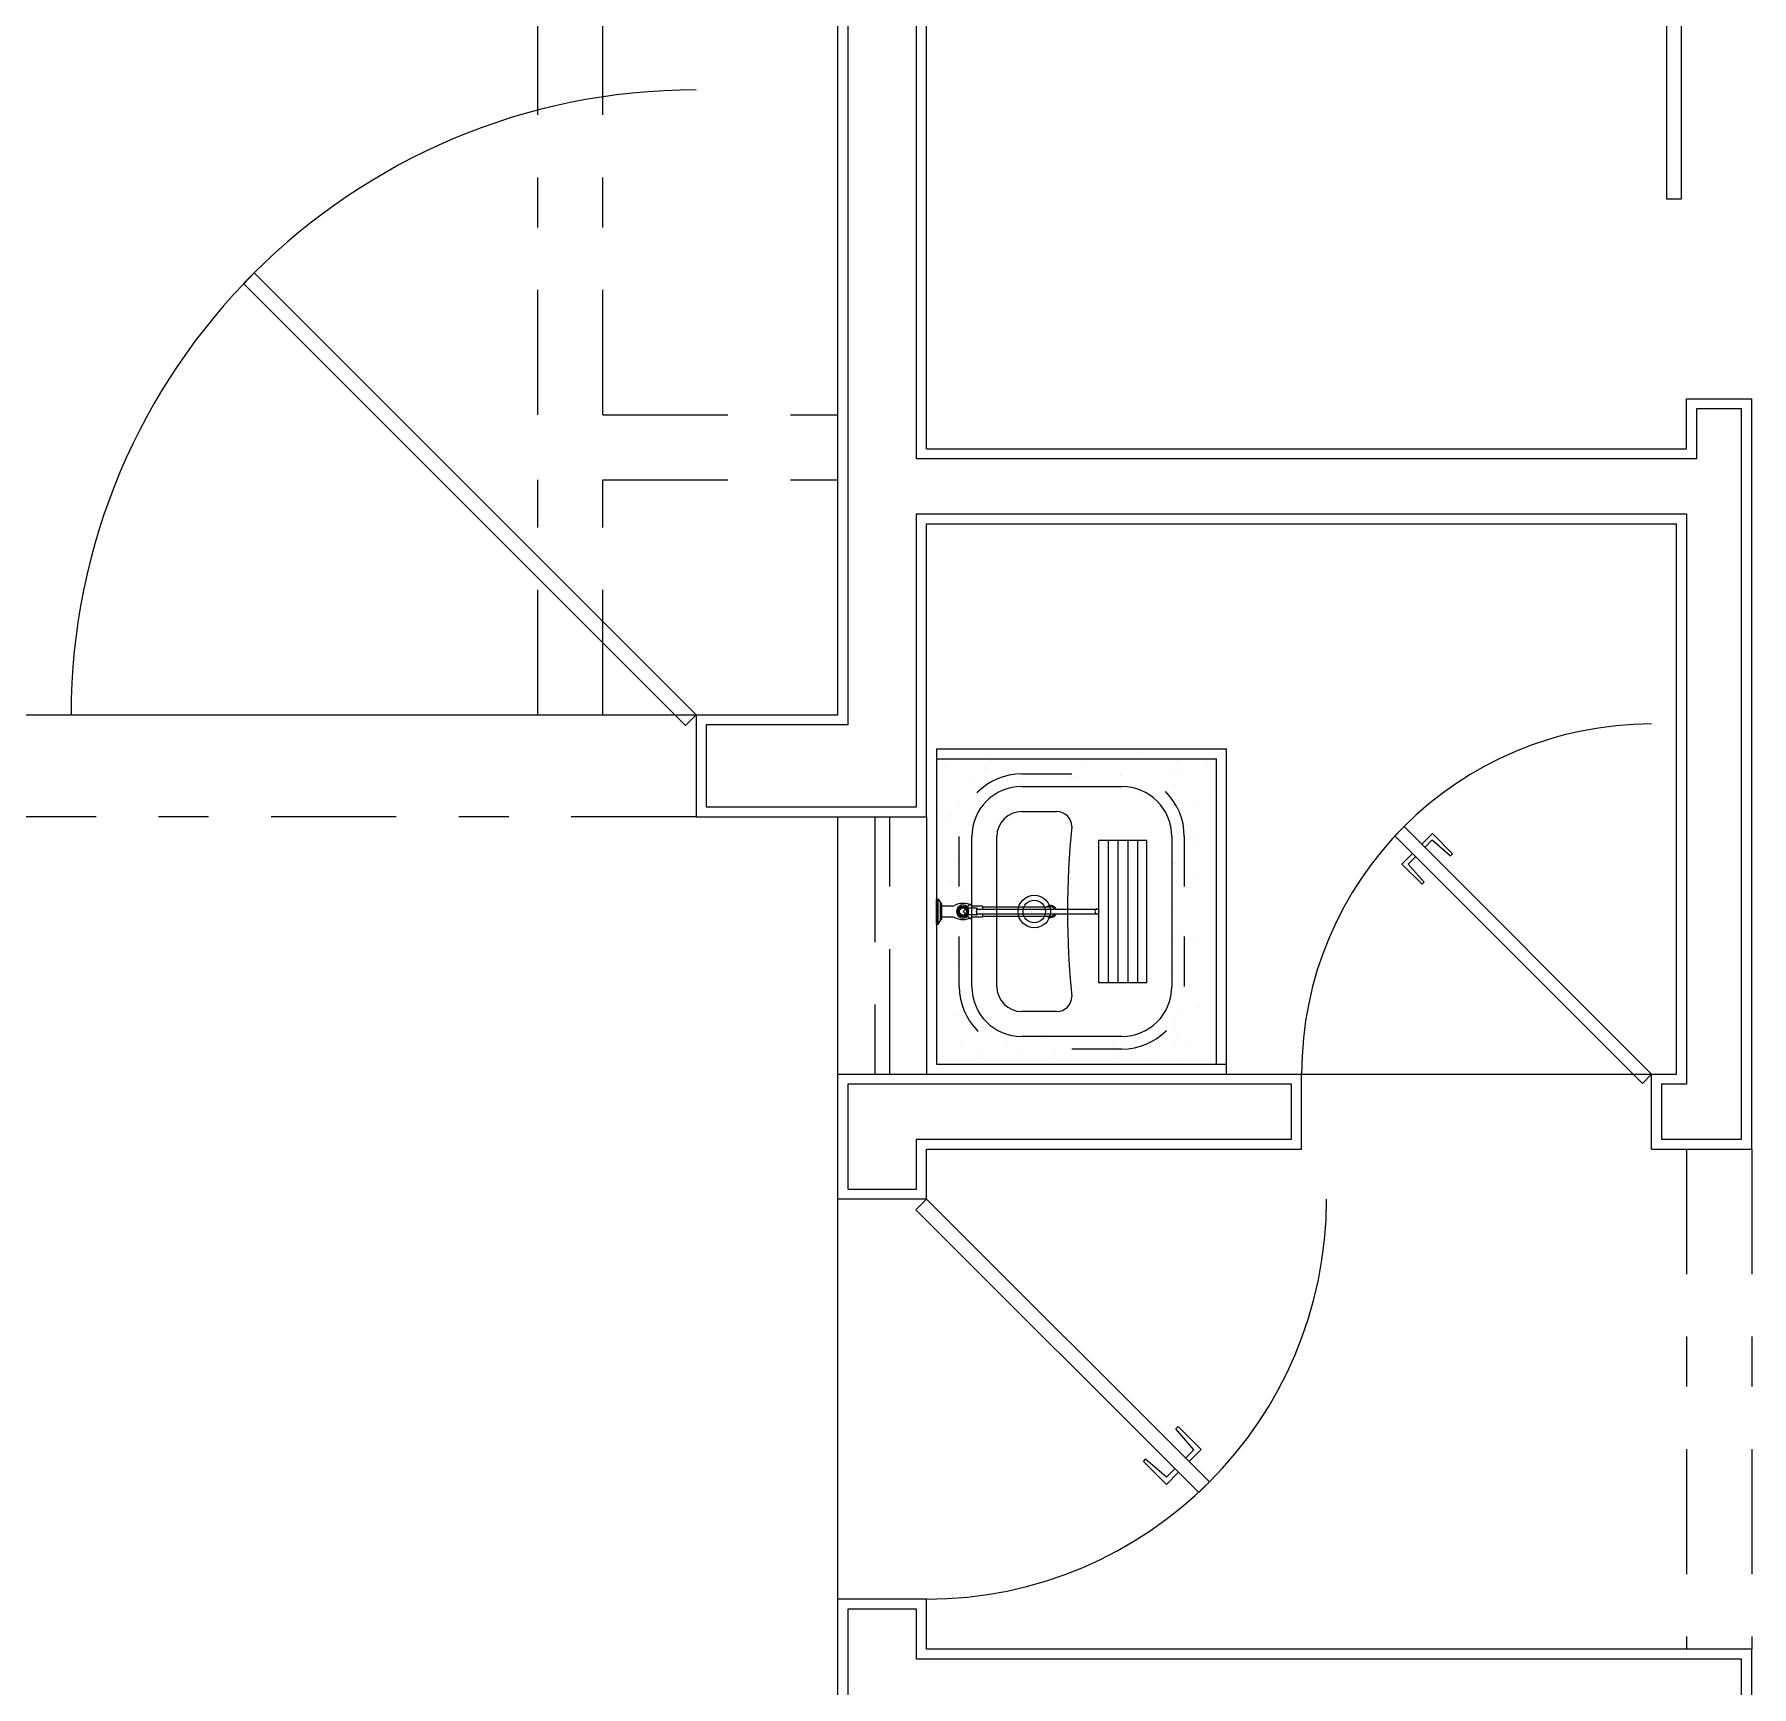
# Model space of a CAD drawing. Header units: millimetres. Extents: x 2317 to 2736, y 1295 to 1343.
# Drawn here: x 2619.549 to 2622.983, y 1314.713 to 1318.017 of the extents above; entities that cross this region are included whole.
import ezdxf

# ---------------------------------------------------------------- set-up
doc = ezdxf.new("R2010")
doc.units = ezdxf.units.MM
doc.linetypes.add('DASHDOT', pattern=[1, 0.5, -0.25, 0, -0.25])
doc.linetypes.add('HIDDEN', pattern=[0.375, 0.25, -0.125])
doc.layers.add('ARQUITETONICO', color=8, linetype='Continuous')
doc.layers.add('LOUÇAS E METAIS', color=5, linetype='Continuous')

# ---------------------------------------------------------------- blocks, each defined once
blk = doc.blocks.new('*E10')
at = {"layer": 'LOUÇAS E METAIS'}
blk.add_ellipse((486.9, -52), major_axis=(0, -4.75), ratio=0.103175, start_param=0, end_param=3.141593, dxfattribs=at)

msp = doc.modelspace()

# ---------------------------------------------------------------- linework, layer by layer
at = {"layer": 'ARQUITETONICO', "linetype": 'DASHDOT', "ltscale": 0.5}
for p, q in [((2620.556, 1317.256), (2620.556, 1325.752)), ((2620.686, 1317.256), (2620.686, 1325.622)), ((2620.686, 1317.256), (2621.156, 1317.256)), ((2620.556, 1316.656), (2620.556, 1317.126)), ((2620.686, 1316.656), (2620.686, 1317.126)), ((2620.686, 1317.126), (2621.156, 1317.126)), ((2618.229, 1316.656), (2621.156, 1316.656)), ((2620.8725, 1316.452), (2618.3725, 1316.452)), ((2622.853, 1315.788), (2622.853, 1314.788)), ((2622.983, 1315.788), (2622.983, 1314.788))]:
    msp.add_line(p, q, dxfattribs=at)
at = {"layer": 'ARQUITETONICO'}
for p, q in [((2622.813, 1318.688), (2622.813, 1317.688)), ((2622.843, 1317.688), (2622.843, 1318.688)), ((2621.156, 1316.656), (2621.156, 1318.49)), ((2621.333, 1317.188), (2621.333, 1318.49)), ((2621.176, 1318.47), (2621.176, 1316.636)), ((2621.313, 1317.168), (2621.313, 1318.47)), ((2622.813, 1317.688), (2622.843, 1317.688)), ((2619.9886, 1317.5399), (2619.9674, 1317.5187)), ((2619.9674, 1317.5187), (2620.8513, 1316.6348)), ((2620.8725, 1316.656), (2619.9886, 1317.5399)), ((2622.853, 1317.188), (2622.853, 1317.288)), ((2622.853, 1317.288), (2622.983, 1317.288)), ((2622.983, 1315.788), (2622.983, 1317.288)), ((2622.963, 1317.268), (2622.873, 1317.268)), ((2622.873, 1317.268), (2622.873, 1317.168)), ((2622.963, 1315.808), (2622.963, 1317.268)), ((2622.873, 1317.168), (2621.313, 1317.168)), ((2621.333, 1317.188), (2622.853, 1317.188)), ((2621.313, 1316.472), (2621.313, 1317.058)), ((2621.313, 1317.058), (2622.853, 1317.058)), ((2621.333, 1316.452), (2621.333, 1317.038)), ((2621.333, 1317.038), (2622.833, 1317.038)), ((2622.833, 1315.938), (2622.833, 1317.038)), ((2622.853, 1317.058), (2622.853, 1315.918)), ((2618.3725, 1316.656), (2620.8725, 1316.656)), ((2620.8513, 1316.6348), (2620.8725, 1316.656)), ((2620.8725, 1316.656), (2621.156, 1316.656)), ((2620.8725, 1316.656), (2620.8725, 1316.452)), ((2621.176, 1316.636), (2620.8925, 1316.636)), ((2620.8925, 1316.636), (2620.8925, 1316.472)), ((2621.353, 1316.588), (2621.933, 1316.588)), ((2621.353, 1316.588), (2621.353, 1315.958)), ((2621.381, 1316.5876), (2621.381, 1316.5876)), ((2621.933, 1315.958), (2621.933, 1316.588)), ((2621.353, 1316.568), (2621.913, 1316.568)), ((2621.3657, 1316.5767), (2621.3657, 1316.5767)), ((2621.3692, 1316.5503), (2621.3692, 1316.5503)), ((2621.4485, 1316.5528), (2621.4485, 1316.5528)), ((2621.4486, 1316.5493), (2621.4486, 1316.5493)), ((2621.4572, 1316.5587), (2621.4572, 1316.5587)), ((2621.4621, 1316.5742), (2621.4621, 1316.5742)), ((2621.5, 1316.5558), (2621.5, 1316.5558)), ((2621.6435, 1316.5606), (2621.6435, 1316.5606)), ((2621.6538, 1316.5577), (2621.6538, 1316.5577)), ((2621.7598, 1316.5805), (2621.7598, 1316.5805)), ((2621.7633, 1316.554), (2621.7633, 1316.554)), ((2621.824, 1316.5562), (2621.824, 1316.5562)), ((2621.8326, 1316.5656), (2621.8326, 1316.5656)), ((2621.8941, 1316.5596), (2621.8941, 1316.5596)), ((2621.913, 1315.958), (2621.913, 1316.568)), ((2621.428, 1316.5263), (2621.428, 1316.5263)), ((2621.5259, 1316.5295), (2621.5259, 1316.5295)), ((2621.5266, 1316.5167), (2621.5266, 1316.5167)), ((2621.6238, 1316.5327), (2621.6238, 1316.5327)), ((2621.6344, 1316.5336), (2621.6344, 1316.5336)), ((2621.7217, 1316.5359), (2621.7217, 1316.5359)), ((2621.8196, 1316.5391), (2621.8196, 1316.5391)), ((2621.8304, 1316.5176), (2621.8304, 1316.5176)), ((2621.844, 1316.5391), (2621.844, 1316.5391)), ((2621.3746, 1316.509), (2621.3746, 1316.509)), ((2621.4081, 1316.5051), (2621.4081, 1316.5051)), ((2621.5235, 1316.513), (2621.7235, 1316.513)), ((2621.7687, 1316.5127), (2621.7687, 1316.5127)), ((2621.7835, 1316.512), (2621.7835, 1316.512)), ((2621.9032, 1316.4906), (2621.9032, 1316.4906)), ((2621.9085, 1316.4816), (2621.9085, 1316.4816)), ((2620.8725, 1316.452), (2621.333, 1316.452)), ((2620.8925, 1316.472), (2621.313, 1316.472)), ((2621.156, 1315.938), (2621.156, 1316.452)), ((2621.333, 1316.452), (2621.333, 1315.938)), ((2621.3618, 1316.4545), (2621.3618, 1316.4545)), ((2621.3827, 1316.4546), (2621.3827, 1316.4546)), ((2621.3994, 1316.4756), (2621.3994, 1316.4756)), ((2621.5235, 1316.463), (2621.5935, 1316.463)), ((2621.8721, 1316.4706), (2621.8721, 1316.4706)), ((2621.9066, 1316.4641), (2621.9066, 1316.4641)), ((2621.3532, 1316.4452), (2621.3532, 1316.4452)), ((2621.3837, 1316.44), (2621.3837, 1316.44)), ((2621.3872, 1316.4135), (2621.3872, 1316.4135)), ((2621.4235, 1316.113), (2621.4235, 1316.413)), ((2621.4735, 1316.113), (2621.4735, 1316.413)), ((2621.8235, 1316.413), (2621.8235, 1316.113)), ((2621.8772, 1316.4129), (2621.8772, 1316.4129)), ((2621.9121, 1316.4228), (2621.9121, 1316.4228)), ((2622.2694, 1316.4144), (2622.288, 1316.433)), ((2622.7644, 1315.9194), (2622.2694, 1316.4144)), ((2622.288, 1316.433), (2622.783, 1315.938)), ((2622.3235, 1316.3975), (2622.3448, 1316.4187)), ((2622.3448, 1316.4187), (2622.385, 1316.3785)), ((2621.677, 1316.4049), (2621.677, 1316.1211)), ((2621.7735, 1316.4049), (2621.677, 1316.4049)), ((2621.6964, 1316.4049), (2621.6964, 1316.1211)), ((2621.7159, 1316.4049), (2621.7159, 1316.1211)), ((2621.7354, 1316.4049), (2621.7354, 1316.1211)), ((2621.7548, 1316.4049), (2621.7548, 1316.1211)), ((2621.7735, 1316.1211), (2621.7735, 1316.4049)), ((2621.8245, 1316.4019), (2621.8245, 1316.4019)), ((2621.8443, 1316.3809), (2621.8443, 1316.3809)), ((2621.8686, 1316.4035), (2621.8686, 1316.4035)), ((2622.305, 1316.3789), (2622.2837, 1316.3576)), ((2622.3297, 1316.3913), (2622.3444, 1316.406)), ((2622.3444, 1316.406), (2622.381, 1316.3744)), ((2622.385, 1316.3785), (2622.381, 1316.3744)), ((2621.3926, 1316.3722), (2621.3926, 1316.3722)), ((2621.8281, 1316.3593), (2621.8281, 1316.3593)), ((2621.8307, 1316.3595), (2621.8307, 1316.3595)), ((2622.2837, 1316.3576), (2622.324, 1316.3174)), ((2622.3112, 1316.3727), (2622.2964, 1316.358)), ((2622.2964, 1316.358), (2622.328, 1316.3215)), ((2621.3821, 1316.3246), (2621.3821, 1316.3246)), ((2621.3996, 1316.3174), (2621.3996, 1316.3174)), ((2621.8715, 1316.3406), (2621.8715, 1316.3406)), ((2621.9088, 1316.3234), (2621.9088, 1316.3234)), ((2622.324, 1316.3174), (2622.328, 1316.3215)), ((2621.353, 1316.238), (2621.353, 1316.288)), ((2621.353, 1316.288), (2621.356, 1316.288)), ((2621.356, 1316.288), (2621.361, 1316.281)), ((2621.356, 1316.238), (2621.356, 1316.288)), ((2621.361, 1316.245), (2621.361, 1316.281)), ((2621.361, 1316.245), (2621.361, 1316.281)), ((2621.361, 1316.245), (2621.361, 1316.281)), ((2621.361, 1316.2458), (2621.361, 1316.2802)), ((2621.361, 1316.2795), (2621.361, 1316.2465)), ((2621.362, 1316.2795), (2621.361, 1316.2795)), ((2621.361, 1316.2789), (2621.361, 1316.2472)), ((2621.361, 1316.249), (2621.361, 1316.277)), ((2621.363, 1316.2785), (2621.363, 1316.2475)), ((2621.3978, 1316.2925), (2621.3978, 1316.2925)), ((2621.4017, 1316.3032), (2621.4017, 1316.3032)), ((2621.4052, 1316.2768), (2621.4052, 1316.2768)), ((2621.406, 1316.263), (2621.4212, 1316.2783)), ((2621.4064, 1316.3018), (2621.4064, 1316.3018)), ((2621.356, 1316.238), (2621.361, 1316.245)), ((2621.3573, 1316.2483), (2621.3573, 1316.2483)), ((2621.361, 1316.2533), (2621.361, 1316.2728)), ((2621.362, 1316.2465), (2621.361, 1316.2465)), ((2621.3849, 1316.274), (2621.363, 1316.274)), ((2621.3849, 1316.252), (2621.363, 1316.252)), ((2621.4212, 1316.2478), (2621.406, 1316.263)), ((2621.4332, 1316.2698), (2621.4147, 1316.2698)), ((2621.4332, 1316.2563), (2621.4147, 1316.2563)), ((2621.445, 1316.274), (2621.4271, 1316.274)), ((2621.445, 1316.252), (2621.4271, 1316.252)), ((2621.4332, 1316.2698), (2621.4342, 1316.2698)), ((2621.4332, 1316.2563), (2621.4342, 1316.2563)), ((2621.4342, 1316.2678), (2621.6739, 1316.2678)), ((2621.4342, 1316.2583), (2621.6739, 1316.2583)), ((2621.4342, 1316.2563), (2621.4342, 1316.2563)), ((2621.445, 1316.274), (2621.445, 1316.2678)), ((2621.445, 1316.2725), (2621.581, 1316.2725)), ((2621.445, 1316.2583), (2621.445, 1316.252)), ((2621.445, 1316.2535), (2621.581, 1316.2535)), ((2621.8262, 1316.2689), (2621.8262, 1316.2689)), ((2621.353, 1316.238), (2621.356, 1316.238)), ((2621.4106, 1316.2355), (2621.4106, 1316.2355)), ((2621.8446, 1316.2227), (2621.8446, 1316.2227)), ((2621.8727, 1316.2066), (2621.8727, 1316.2066)), ((2621.387, 1316.1874), (2621.387, 1316.1874)), ((2621.831, 1316.2013), (2621.831, 1316.2013)), ((2621.8765, 1316.2034), (2621.8765, 1316.2034)), ((2621.3999, 1316.1592), (2621.3999, 1316.1592)), ((2621.4197, 1316.1665), (2621.4197, 1316.1665)), ((2621.4232, 1316.14), (2621.4232, 1316.14)), ((2621.8256, 1316.139), (2621.8256, 1316.139)), ((2621.8264, 1316.1561), (2621.8264, 1316.1561)), ((2621.9091, 1316.1652), (2621.9091, 1316.1652)), ((2621.677, 1316.1211), (2621.7735, 1316.1211)), ((2621.4019, 1316.0956), (2621.4019, 1316.0956)), ((2621.8781, 1316.0705), (2621.8781, 1316.0705)), ((2621.3555, 1316.045), (2621.3555, 1316.045)), ((2621.3887, 1316.0545), (2621.3887, 1316.0545)), ((2621.5935, 1316.063), (2621.5235, 1316.063)), ((2621.8313, 1316.0431), (2621.8313, 1316.0431)), ((2621.8449, 1316.0645), (2621.8449, 1316.0645)), ((2621.4002, 1316.0011), (2621.4002, 1316.0011)), ((2621.4377, 1316.0297), (2621.4377, 1316.0297)), ((2621.4412, 1316.0033), (2621.4412, 1316.0033)), ((2621.7235, 1316.013), (2621.5235, 1316.013)), ((2621.572, 1316.0088), (2621.572, 1316.0088)), ((2621.7041, 1316.002), (2621.7041, 1316.002)), ((2621.8305, 1316.0018), (2621.8305, 1316.0018)), ((2621.8318, 1316.0335), (2621.8318, 1316.0335)), ((2621.8353, 1316.0071), (2621.8353, 1316.0071)), ((2621.8709, 1316.0033), (2621.8709, 1316.0033)), ((2621.9093, 1316.007), (2621.9093, 1316.007)), ((2621.439, 1315.989), (2621.439, 1315.989)), ((2621.487, 1315.987), (2621.487, 1315.987)), ((2621.4955, 1315.9964), (2621.4955, 1315.9964)), ((2621.5369, 1315.9922), (2621.5369, 1315.9922)), ((2621.5905, 1315.9824), (2621.5905, 1315.9824)), ((2621.6348, 1315.9954), (2621.6348, 1315.9954)), ((2621.6819, 1315.9984), (2621.6819, 1315.9984)), ((2621.7064, 1315.9867), (2621.7064, 1315.9867)), ((2621.7326, 1315.9986), (2621.7326, 1315.9986)), ((2621.7821, 1315.9659), (2621.7821, 1315.9659)), ((2621.8407, 1315.9658), (2621.8407, 1315.9658)), ((2621.8624, 1315.994), (2621.8624, 1315.994)), ((2621.156, 1315.688), (2621.156, 1315.938)), ((2621.156, 1315.938), (2622.083, 1315.938)), ((2621.353, 1315.958), (2621.933, 1315.958)), ((2621.4466, 1315.962), (2621.4466, 1315.962)), ((2621.5768, 1315.961), (2621.5768, 1315.961)), ((2621.7099, 1315.9602), (2621.7099, 1315.9602)), ((2621.933, 1315.938), (2621.933, 1315.958)), ((2622.083, 1315.788), (2622.083, 1315.938)), ((2622.083, 1315.938), (2622.783, 1315.938)), ((2622.783, 1315.938), (2622.7644, 1315.9194)), ((2622.783, 1315.788), (2622.783, 1315.938)), ((2622.783, 1315.938), (2622.833, 1315.938)), ((2622.063, 1315.918), (2621.176, 1315.918)), ((2621.176, 1315.918), (2621.176, 1315.708)), ((2622.063, 1315.808), (2622.063, 1315.918)), ((2622.853, 1315.918), (2622.803, 1315.918)), ((2622.803, 1315.918), (2622.803, 1315.808)), ((2621.313, 1315.708), (2621.313, 1315.808)), ((2621.313, 1315.808), (2622.063, 1315.808)), ((2622.803, 1315.808), (2622.963, 1315.808)), ((2621.333, 1315.788), (2622.083, 1315.788)), ((2621.333, 1315.688), (2621.333, 1315.788)), ((2622.783, 1315.788), (2622.983, 1315.788)), ((2621.176, 1315.708), (2621.313, 1315.708)), ((2621.333, 1315.688), (2621.156, 1315.688)), ((2621.156, 1314.888), (2621.156, 1315.688)), ((2621.333, 1315.688), (2621.3118, 1315.6668)), ((2621.3118, 1315.6668), (2621.8774, 1315.1011)), ((2621.8987, 1315.1223), (2621.333, 1315.688)), ((2621.8363, 1315.2332), (2621.8317, 1315.2286)), ((2621.8678, 1315.1868), (2621.8317, 1315.2286)), ((2621.8823, 1315.1872), (2621.8363, 1315.2332)), ((2621.851, 1315.17), (2621.8678, 1315.1868)), ((2621.858, 1315.1629), (2621.8823, 1315.1872)), ((2621.7666, 1315.1634), (2621.7712, 1315.1681)), ((2621.8126, 1315.1174), (2621.7666, 1315.1634)), ((2621.813, 1315.132), (2621.7712, 1315.1681)), ((2621.8368, 1315.1417), (2621.8126, 1315.1174)), ((2621.8298, 1315.1488), (2621.813, 1315.132)), ((2621.8774, 1315.1011), (2621.8987, 1315.1223)), ((2621.156, 1314.338), (2621.156, 1314.888)), ((2621.333, 1314.888), (2621.156, 1314.888)), ((2621.313, 1314.868), (2621.176, 1314.868)), ((2621.176, 1314.868), (2621.176, 1314.358)), ((2621.313, 1314.768), (2621.313, 1314.868)), ((2621.333, 1314.788), (2621.333, 1314.888)), ((2622.963, 1314.768), (2621.313, 1314.768)), ((2622.983, 1314.788), (2621.333, 1314.788)), ((2622.963, 1314.208), (2622.963, 1314.768)), ((2622.983, 1314.188), (2622.983, 1314.788))]:
    msp.add_line(p, q, dxfattribs=at)
at = {"layer": 'ARQUITETONICO', "linetype": 'HIDDEN', "ltscale": 0.1}
for p, q in [((2621.5235, 1316.538), (2621.7235, 1316.538)), ((2621.3985, 1316.113), (2621.3985, 1316.413)), ((2621.8485, 1316.413), (2621.8485, 1316.113)), ((2621.7235, 1315.988), (2621.5235, 1315.988))]:
    msp.add_line(p, q, dxfattribs=at)
at = {"layer": 'ARQUITETONICO', "linetype": 'HIDDEN'}
for p, q in [((2621.2295, 1316.452), (2621.2295, 1315.938)), ((2621.2595, 1315.938), (2621.2595, 1316.452))]:
    msp.add_line(p, q, dxfattribs=at)
at = {"layer": 'ARQUITETONICO'}
for centre, radius in [((2621.5485, 1316.263), 0.0325), ((2621.5485, 1316.263), 0.0225), ((2621.406, 1316.263), 0.011), ((2621.406, 1316.263), 0.00911), ((2621.406, 1316.263), 0.00711)]:
    msp.add_circle(centre, radius, dxfattribs=at)
for centre, radius, start, end in [((2620.8725, 1316.656), 1.25, 90, 180), ((2622.783, 1315.938), 0.7, 90, 180), ((2621.5235, 1316.413), 0.1, 90, 180), ((2621.7235, 1316.413), 0.1, 0, 90), ((2621.5235, 1316.413), 0.05, 90, 180), ((2621.5935, 1316.433), 0.03, 0, 90), ((2623.2972, 1316.263), 1.6823, 174.2002, 185.7998), ((2621.362, 1316.2785), 0.001, 0, 90), ((2621.3849, 1316.284), 0.01, 270, 292.5105), ((2621.406, 1316.2418), 0.0373, 62.3826, 117.6174), ((2621.406, 1316.263), 0.013, 31.2807, 328.7193), ((2621.4271, 1316.284), 0.01, 247.4895, 270), ((2621.581, 1316.263), 0.012, 23.318, 127.6585), ((2621.362, 1316.2475), 0.001, 270, 0), ((2621.3849, 1316.242), 0.01, 67.4895, 90), ((2621.406, 1316.2843), 0.0373, 242.3826, 297.6174), ((2621.4271, 1316.242), 0.01, 90, 112.5105), ((2621.581, 1316.263), 0.012, 232.3415, 336.682), ((2621.581, 1316.263), 0.0095, 30, 90), ((2621.581, 1316.263), 0.0095, 270, 330), ((2621.5235, 1316.113), 0.1, 180, 270), ((2621.5235, 1316.113), 0.05, 180, 270), ((2621.7235, 1316.113), 0.1, 270, 360), ((2621.5935, 1316.093), 0.03, 270, 0), ((2621.333, 1315.688), 0.8, 270, 0)]:
    msp.add_arc(centre, radius, start, end, dxfattribs=at)
at = {"layer": 'ARQUITETONICO', "linetype": 'HIDDEN', "ltscale": 0.1}
for centre, start, end in [((2621.5235, 1316.413), 90, 180), ((2621.7235, 1316.413), 0, 90), ((2621.5235, 1316.113), 180, 270), ((2621.7235, 1316.113), 270, 360)]:
    msp.add_arc(centre, 0.125, start, end, dxfattribs=at)
at = {"layer": 'ARQUITETONICO', "extrusion": (0, 0, -1)}
for centre, major_axis, ratio, start_param, end_param in [((2621.4342, 1316.263), (0, 0.00675), 0.145907, 2.351393, 7.073385), ((2621.6739, 1316.263), (0, 0.00475), 0.866025, 3.141593, 9.424778)]:
    msp.add_ellipse(centre, major_axis=major_axis, ratio=ratio, start_param=start_param, end_param=end_param, dxfattribs=at)

# ---------------------------------------------------------------- block references
at = {"layer": 'ARQUITETONICO', "xscale": -0.0009999999999763531, "yscale": 0.0009999999999763531, "zscale": 0.0009999999999763531}
msp.add_blockref('*E10', (2621.9211, 1316.3151), dxfattribs=at)

doc.saveas('drawing.dxf')
